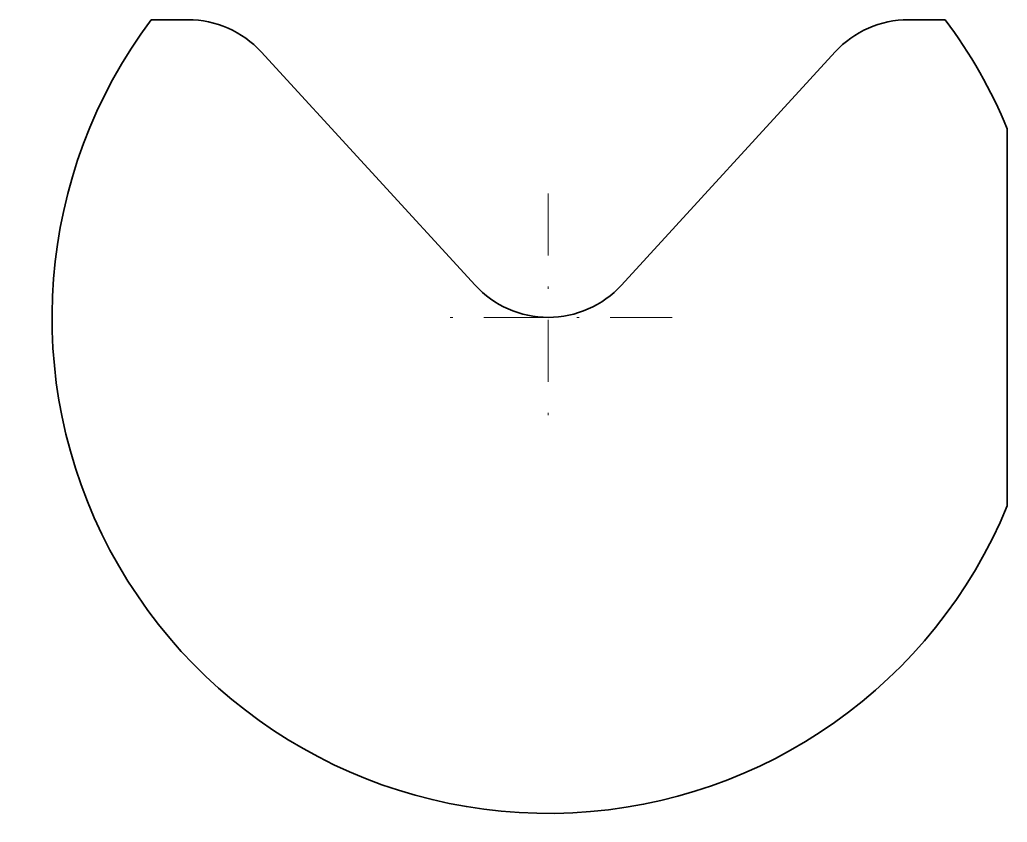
# Model space of a CAD drawing. Header units: millimetres. Extents: x -21.3 to 18.5, y -20.4 to 12.
import ezdxf

# ---------------------------------------------------------------- set-up
doc = ezdxf.new("R2010")
doc.units = ezdxf.units.MM
doc.header["$LTSCALE"] = 5
doc.linetypes.add('AUSGEZOGEN', pattern=[0])
doc.linetypes.add('DASHDOT', pattern=[1, 0.5, -0.25, 0, -0.25])
doc.layers.add('2', color=7, linetype='Continuous')

# ---------------------------------------------------------------- blocks, each defined once
blk = doc.blocks.new('Biegewange-V_53_nNn01')
at = {"layer": '2', "color": 7, "linetype": 'AUSGEZOGEN', "lineweight": 35}
for p, q in [((-16, 12), (-14.516058, 12)), ((14.516059, 12), (16, 12)), ((-11.566949, 10.702361), (-2.949109, 1.297639)), ((2.94911, 1.297639), (11.566949, 10.702361)), ((18.5, 7.599342), (18.5, -7.599342))]:
    blk.add_line(p, q, dxfattribs=at)
for centre, radius, start, end in [((0, 0), 20, 143.130102, 337.668355), ((-14.516058, 8), 4, 42.5, 90), ((14.516059, 8), 4, 90, 137.5), ((0, 0), 20, 22.331645, 36.869898), ((0, 4), 4, 222.5, 317.5)]:
    blk.add_arc(centre, radius, start, end, dxfattribs=at)
blk = doc.blocks.new('BlockOfCenters_5_nNn02')
at = {"layer": '2', "color": 7, "linetype": 'DASHDOT', "lineweight": 18}
for points in [[(0, 5), (0, -5)], [(5, 0), (-5, 0)]]:
    blk.add_lwpolyline(points, dxfattribs=at)
blk = doc.blocks.new('BlockOfViews_37_nNn00')
for name in ['Biegewange-V_53_nNn01', 'BlockOfCenters_5_nNn02']:
    blk.add_blockref(name, (0, 0))

msp = doc.modelspace()

# ---------------------------------------------------------------- block references
msp.add_blockref('BlockOfViews_37_nNn00', (0, 0))

doc.saveas('drawing.dxf')
